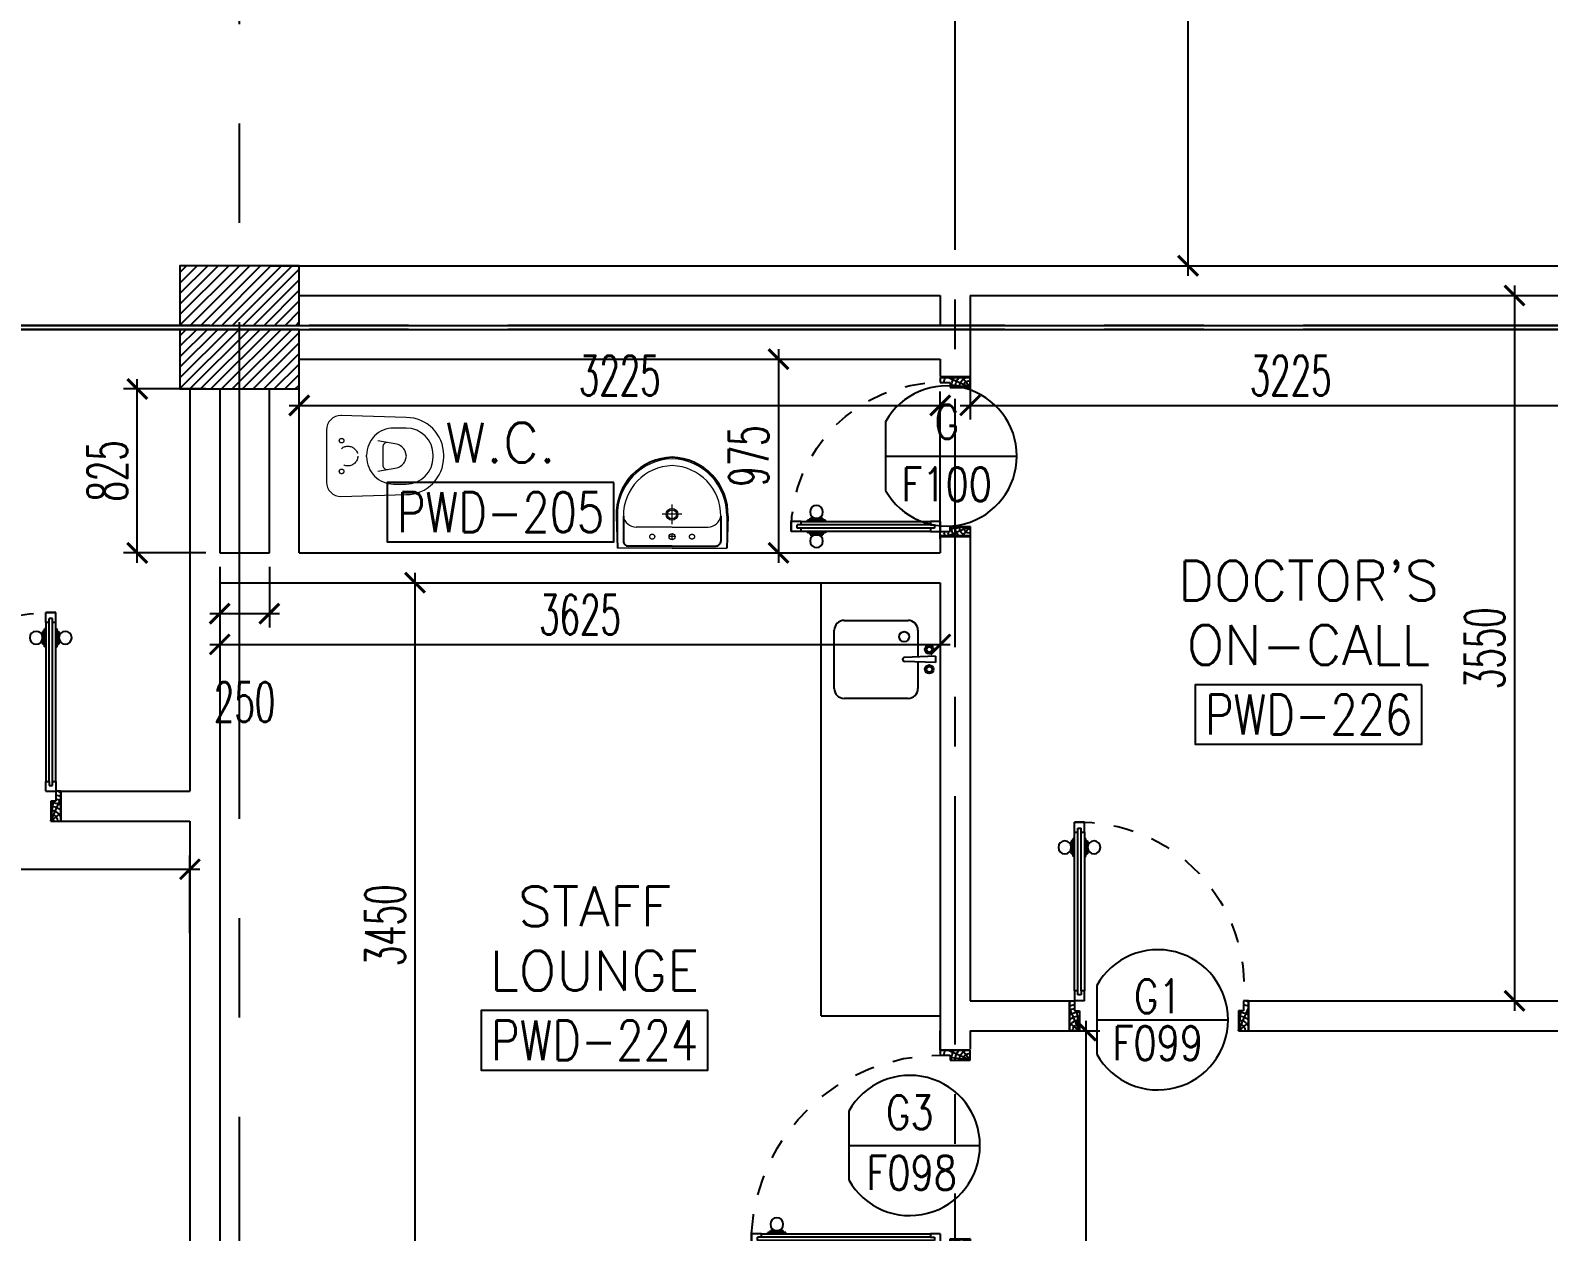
# Model space of a CAD drawing. Extents: x 88852.7 to 88945.7, y 39921.6 to 40001.1.
# Drawn here: x 88919.76 to 88927.4, y 39951.54 to 39957.58 of the extents above; entities that cross this region are included whole.
import ezdxf
from ezdxf.enums import TextEntityAlignment as Align

# ---------------------------------------------------------------- set-up
doc = ezdxf.new("R2010")
doc.units = 0
doc.header["$MEASUREMENT"] = 0
doc.header["$PDMODE"] = 34
for name, pattern in [('CENTER', [2, 1.25, -0.25, 0.25, -0.25]), ('CENTERX2', [4, 2.5, -0.5, 0.5, -0.5]), ('DASHED', [0.75, 0.5, -0.25]), ('HIDDEN', [0.375, 0.25, -0.125]), ('HIDDEN2', [0.1875, 0.125, -0.0625])]:
    doc.linetypes.add(name, pattern=pattern)
doc.layers.get('0').update_dxf_attribs({"linetype": 'CONTINUOUS'})
doc.layers.get('DEFPOINTS').update_dxf_attribs({"linetype": 'CONTINUOUS'})
for name, color, linetype in [('AXES', 11, 'CENTERX2'), ('AXES1', 11, 'CENTER'), ('COL', 2, 'CONTINUOUS'), ('DIM', 4, 'CONTINUOUS'), ('DOOR', 7, 'CONTINUOUS'), ('DOOR-CR', 4, 'CONTINUOUS'), ('DOOR-NO', 3, 'CONTINUOUS'), ('EJ', 9, 'CONTINUOUS'), ('FIX', 3, 'CONTINUOUS'), ('HAT', 8, 'CONTINUOUS'), ('NON-MEDICAL', 7, 'CONTINUOUS'), ('RM-BOX', 4, 'CONTINUOUS'), ('RM-NAME', 2, 'CONTINUOUS'), ('RM-NO', 2, 'CONTINUOUS'), ('ROOF', 7, 'CONTINUOUS'), ('WALL', 2, 'CONTINUOUS')]:
    doc.layers.add(name, color=color, linetype=linetype)
doc.styles.add('ROMANS', font='ROMANS.shx', dxfattribs={"width": 0.6})
doc.dimstyles.new('STANDARD in', dxfattribs={"dimtxt": 0.2, "dimasz": 0.1, "dimexe": 0.07, "dimexo": 0.07, "dimgap": 0.05, "dimtad": 1, "dimdec": 0, "dimlfac": 1000, "dimzin": 0, "dimdsep": 46, "dimtxsty": 'ROMANS', "dimblk": 'ARCHTICK', "dimcen": 0.05, "dimdle": 0.05, "dimclrd": 4, "dimclre": 4, "dimclrt": 2, "dimadec": 0, "dimazin": 0, "dimtfac": 1, "dimtdec": 0, "dimtmove": 2, "dimatfit": 3, "dimfxl": 0, "dimtolj": 1, "dimtzin": 0, "dimarcsym": 0})

# ---------------------------------------------------------------- blocks, each defined once
blk = doc.blocks.new('_ARCHTICK')
at = {"color": 0, "linetype": 'ByBlock', "const_width": 0.15}
blk.add_lwpolyline([(-0.5, -0.5), (0.5, 0.5)], dxfattribs=at)
blk = doc.blocks.new('*D318')
at = {"layer": 'DEFPOINTS', "color": 0, "linetype": 'Continuous'}
for p in [(88920.5603, 39953.362), (88917.4603, 39952.9706), (88920.5603, 39952.9706)]:
    blk.add_point(p, dxfattribs=at)
at = {"layer": 'DIM', "color": 4, "linetype": 'Continuous', "lineweight": -2}
for p, q in [((88917.4603, 39953.0406), (88917.4603, 39953.432)), ((88920.5603, 39953.0406), (88920.5603, 39953.432)), ((88917.4103, 39953.362), (88920.6103, 39953.362))]:
    blk.add_line(p, q, dxfattribs=at)
at = {"layer": 'DIM', "color": 4, "linetype": 'Continuous', "lineweight": -2, "xscale": 0.1, "yscale": 0.1, "zscale": 0.1, "rotation": 180}
blk.add_blockref('_ARCHTICK', (88917.4603, 39953.362), dxfattribs=at)
at = {"layer": 'DIM', "color": 4, "linetype": 'Continuous', "lineweight": -2, "xscale": 0.1, "yscale": 0.1, "zscale": 0.1}
blk.add_blockref('_ARCHTICK', (88920.5603, 39953.362), dxfattribs=at)
at = {"layer": 'DIM', "color": 2, "linetype": 'Continuous', "insert": (88919.0103, 39953.512), "char_height": 0.2, "attachment_point": 5, "style": 'ROMANS'}
blk.add_mtext('\\A1;3100', dxfattribs=at)
blk = doc.blocks.new('*D216')
at = {"layer": 'DEFPOINTS', "color": 0, "linetype": 'ByBlock'}
for p in [(88920.2955, 39955.7796), (88920.7102, 39955.7796), (88920.7103, 39954.9546)]:
    blk.add_point(p, dxfattribs=at)
at = {"layer": 'DIM', "color": 4, "linetype": 'ByBlock', "lineweight": -2}
for p, q in [((88920.2955, 39954.9046), (88920.2955, 39955.8296)), ((88920.6402, 39955.7796), (88920.2255, 39955.7796)), ((88920.6403, 39954.9546), (88920.2255, 39954.9546))]:
    blk.add_line(p, q, dxfattribs=at)
at = {"layer": 'DIM', "color": 4, "linetype": 'ByBlock', "lineweight": -2, "xscale": 0.1, "yscale": 0.1, "zscale": 0.1}
for p, rotation in [((88920.2955, 39955.7796), 90), ((88920.2955, 39954.9546), 270)]:
    blk.add_blockref('_ARCHTICK', p, dxfattribs=dict(at, rotation=rotation))
at = {"layer": 'DIM', "color": 2, "linetype": 'ByBlock', "insert": (88920.1455, 39955.3671), "char_height": 0.2, "attachment_point": 5, "rotation": 90, "style": 'ROMANS'}
blk.add_mtext('\\A1;825', dxfattribs=at)
blk = doc.blocks.new('*D219')
at = {"layer": 'DEFPOINTS', "color": 0, "linetype": 'ByBlock'}
for p in [(88924.4853, 39956.2496), (88927.7103, 39956.2496), (88927.7103, 39955.6968)]:
    blk.add_point(p, dxfattribs=at)
at = {"layer": 'DIM', "color": 4, "linetype": 'ByBlock', "lineweight": -2}
for p, q in [((88924.4853, 39956.1796), (88924.4853, 39955.6268)), ((88927.7103, 39956.1796), (88927.7103, 39955.6268)), ((88924.4353, 39955.6968), (88927.7603, 39955.6968))]:
    blk.add_line(p, q, dxfattribs=at)
at = {"layer": 'DIM', "color": 4, "linetype": 'ByBlock', "lineweight": -2, "xscale": 0.1, "yscale": 0.1, "zscale": 0.1, "rotation": 180}
blk.add_blockref('_ARCHTICK', (88924.4853, 39955.6968), dxfattribs=at)
at = {"layer": 'DIM', "color": 4, "linetype": 'ByBlock', "lineweight": -2, "xscale": 0.1, "yscale": 0.1, "zscale": 0.1}
blk.add_blockref('_ARCHTICK', (88927.7103, 39955.6968), dxfattribs=at)
at = {"layer": 'DIM', "color": 2, "linetype": 'ByBlock', "insert": (88926.0978, 39955.8468), "char_height": 0.2, "attachment_point": 5, "style": 'ROMANS'}
blk.add_mtext('\\A1;3225', dxfattribs=at)
blk = doc.blocks.new('*D220')
at = {"layer": 'DEFPOINTS', "color": 0, "linetype": 'ByBlock'}
for p in [(88927.1301, 39956.2496), (88927.1301, 39952.6996), (88927.224, 39952.6996)]:
    blk.add_point(p, dxfattribs=at)
at = {"layer": 'DIM', "color": 4, "linetype": 'ByBlock', "lineweight": -2}
for p, q in [((88927.224, 39956.2996), (88927.224, 39952.6496)), ((88927.2001, 39956.2496), (88927.294, 39956.2496)), ((88927.2001, 39952.6996), (88927.294, 39952.6996))]:
    blk.add_line(p, q, dxfattribs=at)
at = {"layer": 'DIM', "color": 4, "linetype": 'ByBlock', "lineweight": -2, "xscale": 0.1, "yscale": 0.1, "zscale": 0.1}
for p, rotation in [((88927.224, 39956.2496), 90), ((88927.224, 39952.6996), 270)]:
    blk.add_blockref('_ARCHTICK', p, dxfattribs=dict(at, rotation=rotation))
at = {"layer": 'DIM', "color": 2, "linetype": 'ByBlock', "insert": (88927.074, 39954.4746), "char_height": 0.2, "attachment_point": 5, "rotation": 90, "style": 'ROMANS'}
blk.add_mtext('\\A1;3550', dxfattribs=at)
blk = doc.blocks.new('*D217')
at = {"layer": 'DEFPOINTS', "color": 0, "linetype": 'ByBlock'}
for p in [(88920.7103, 39954.9546), (88920.9603, 39954.9546), (88920.9603, 39954.6487)]:
    blk.add_point(p, dxfattribs=at)
at = {"layer": 'DIM', "color": 4, "linetype": 'ByBlock', "lineweight": -2}
for p, q in [((88920.7103, 39954.8846), (88920.7103, 39954.5787)), ((88920.9603, 39954.8846), (88920.9603, 39954.5787)), ((88920.6603, 39954.6487), (88921.0103, 39954.6487))]:
    blk.add_line(p, q, dxfattribs=at)
at = {"layer": 'DIM', "color": 4, "linetype": 'ByBlock', "lineweight": -2, "xscale": 0.1, "yscale": 0.1, "zscale": 0.1, "rotation": 180}
blk.add_blockref('_ARCHTICK', (88920.7103, 39954.6487), dxfattribs=at)
at = {"layer": 'DIM', "color": 4, "linetype": 'ByBlock', "lineweight": -2, "xscale": 0.1, "yscale": 0.1, "zscale": 0.1}
blk.add_blockref('_ARCHTICK', (88920.9603, 39954.6487), dxfattribs=at)
at = {"layer": 'DIM', "color": 2, "linetype": 'ByBlock', "insert": (88920.8353, 39954.2037), "char_height": 0.2, "attachment_point": 5, "style": 'ROMANS'}
blk.add_mtext('\\A1;250', dxfattribs=at)
blk = doc.blocks.new('*D661')
at = {"layer": 'DEFPOINTS', "color": 0, "linetype": 'ByBlock'}
for p in [(88923.5217, 39955.9296), (88923.5217, 39954.9546), (88923.5217, 39954.9546)]:
    blk.add_point(p, dxfattribs=at)
at = {"layer": 'DIM', "color": 4, "linetype": 'ByBlock', "lineweight": -2}
blk.add_line((88923.5217, 39955.9796), (88923.5217, 39954.9046), dxfattribs=at)
at = {"layer": 'DIM', "color": 4, "linetype": 'ByBlock', "lineweight": -2, "xscale": 0.1, "yscale": 0.1, "zscale": 0.1}
for p, rotation in [((88923.5217, 39955.9296), 90), ((88923.5217, 39954.9546), 270)]:
    blk.add_blockref('_ARCHTICK', p, dxfattribs=dict(at, rotation=rotation))
at = {"layer": 'DIM', "color": 2, "linetype": 'ByBlock', "insert": (88923.3717, 39955.4421), "char_height": 0.2, "attachment_point": 5, "rotation": 90, "style": 'ROMANS'}
blk.add_mtext('\\A1;975', dxfattribs=at)
blk = doc.blocks.new('*D215')
at = {"layer": 'DEFPOINTS', "color": 0, "linetype": 'ByBlock'}
for p in [(88920.7103, 39954.8046), (88924.3353, 39954.8046), (88924.3353, 39954.4935)]:
    blk.add_point(p, dxfattribs=at)
at = {"layer": 'DIM', "color": 4, "linetype": 'ByBlock', "lineweight": -2}
for p, q in [((88920.7103, 39954.7346), (88920.7103, 39954.4235)), ((88924.3353, 39954.7346), (88924.3353, 39954.4235)), ((88920.6603, 39954.4935), (88924.3853, 39954.4935))]:
    blk.add_line(p, q, dxfattribs=at)
at = {"layer": 'DIM', "color": 4, "linetype": 'ByBlock', "lineweight": -2, "xscale": 0.1, "yscale": 0.1, "zscale": 0.1, "rotation": 180}
blk.add_blockref('_ARCHTICK', (88920.7103, 39954.4935), dxfattribs=at)
at = {"layer": 'DIM', "color": 4, "linetype": 'ByBlock', "lineweight": -2, "xscale": 0.1, "yscale": 0.1, "zscale": 0.1}
blk.add_blockref('_ARCHTICK', (88924.3353, 39954.4935), dxfattribs=at)
at = {"layer": 'DIM', "color": 2, "linetype": 'ByBlock', "insert": (88922.5228, 39954.6435), "char_height": 0.2, "attachment_point": 5, "style": 'ROMANS'}
blk.add_mtext('\\A1;3625', dxfattribs=at)
blk = doc.blocks.new('*D218')
at = {"layer": 'DEFPOINTS', "color": 0, "linetype": 'ByBlock'}
for p in [(88924.3353, 39955.6968), (88921.1103, 39954.9546), (88924.3353, 39954.9546)]:
    blk.add_point(p, dxfattribs=at)
at = {"layer": 'DIM', "color": 4, "linetype": 'ByBlock', "lineweight": -2}
for p, q in [((88921.1103, 39955.0246), (88921.1103, 39955.7668)), ((88924.3353, 39955.0246), (88924.3353, 39955.7668)), ((88921.0603, 39955.6968), (88924.3853, 39955.6968))]:
    blk.add_line(p, q, dxfattribs=at)
at = {"layer": 'DIM', "color": 4, "linetype": 'ByBlock', "lineweight": -2, "xscale": 0.1, "yscale": 0.1, "zscale": 0.1, "rotation": 180}
blk.add_blockref('_ARCHTICK', (88921.1103, 39955.6968), dxfattribs=at)
at = {"layer": 'DIM', "color": 4, "linetype": 'ByBlock', "lineweight": -2, "xscale": 0.1, "yscale": 0.1, "zscale": 0.1}
blk.add_blockref('_ARCHTICK', (88924.3353, 39955.6968), dxfattribs=at)
at = {"layer": 'DIM', "color": 2, "linetype": 'ByBlock', "insert": (88922.7228, 39955.8468), "char_height": 0.2, "attachment_point": 5, "style": 'ROMANS'}
blk.add_mtext('\\A1;3225', dxfattribs=at)
blk = doc.blocks.new('*D300')
at = {"layer": 'DEFPOINTS', "color": 0, "linetype": 'ByBlock'}
for p in [(88921.2678, 39954.8046), (88921.1226, 39951.3546), (88921.6926, 39951.3546)]:
    blk.add_point(p, dxfattribs=at)
at = {"layer": 'DIM', "color": 4, "linetype": 'ByBlock', "lineweight": -2}
for p, q in [((88921.6926, 39954.8546), (88921.6926, 39951.3046)), ((88921.3378, 39954.8046), (88921.7626, 39954.8046)), ((88921.1926, 39951.3546), (88921.7626, 39951.3546))]:
    blk.add_line(p, q, dxfattribs=at)
at = {"layer": 'DIM', "color": 4, "linetype": 'ByBlock', "lineweight": -2, "xscale": 0.1, "yscale": 0.1, "zscale": 0.1}
for p, rotation in [((88921.6926, 39954.8046), 90), ((88921.6926, 39951.3546), 270)]:
    blk.add_blockref('_ARCHTICK', p, dxfattribs=dict(at, rotation=rotation))
at = {"layer": 'DIM', "color": 2, "linetype": 'ByBlock', "insert": (88921.5426, 39953.0796), "char_height": 0.2, "attachment_point": 5, "rotation": 90, "style": 'ROMANS'}
blk.add_mtext('\\A1;3450', dxfattribs=at)
blk = doc.blocks.new('WC1')
at = {"layer": 'FIX', "lineweight": 20}
for p, q in [((-210, 203.8), (-538, 193.8)), ((-475, 140.8), (-538, 140.8)), ((-137, 0), (-137, 130.8)), ((-727, 4.8), (-727, -4.8)), ((-674, 4.8), (-674, -4.8)), ((-533.7, 24.2), (-539.5, 0)), ((-539.5, 0), (-533.7, -24.2)), ((-394.8, 75.7), (-490.4, 60.1)), ((-339, 4.8), (-339, -4.8)), ((-137, -130.8), (-137, 0)), ((-490.4, -60.1), (-394.8, -75.7)), ((-538, -140.8), (-475, -140.8)), ((-538, -193.8), (-210, -203.8)), ((-213.2, -203.8), (-210, -203.8))]:
    blk.add_line(p, q, dxfattribs=at)
at = {"layer": 'FIX', "linetype": 'Continuous', "lineweight": 20}
blk.add_line((-420.1, -47.3), (-420.4, 44.6), dxfattribs=at)
at = {"layer": 'FIX', "linetype": 'HIDDEN', "lineweight": 20, "ltscale": 0.05}
for centre in [(-213.2, 77.5), (-213.2, -77.5)]:
    blk.add_circle(centre, 11.6, dxfattribs=at)
at = {"layer": 'FIX', "linetype": 'HIDDEN2', "lineweight": 20, "ltscale": 0.3}
blk.add_circle((-245, 0), 49.8, dxfattribs=at)
at = {"layer": 'FIX', "lineweight": 20}
for centre, radius, start, end in [((-538, 4.8), 189, 90, 180), ((-210, 130.8), 73, 360, 90), ((-538, 4.8), 136, 90, 180), ((-475, 4.8), 136, 360, 90), ((-473, -6.9), 68.2, 128.92417, 152.84682), ((-464.4, -17.6), 82, 108.49595, 128.92417), ((-538, -4.8), 189, 180, 270), ((-538, -4.8), 136, 180, 270), ((-473, 6.9), 68.2, 207.15318, 231.07583), ((-464.4, 17.6), 82, 231.07583, 251.50405), ((-475, -4.8), 136, 270, 0), ((-210, -130.8), 73, 270, 0)]:
    blk.add_arc(centre, radius, start, end, dxfattribs=at)
at = {"layer": 'FIX', "linetype": 'Continuous', "lineweight": 20}
for centre, start, end in [((-442.7, 45.5), 357.66621, 91.61215), ((-442.4, -45.6), 268.38785, 2.33379)]:
    blk.add_arc(centre, 22.3, start, end, dxfattribs=at)
blk = doc.blocks.new('LAV1')
at = {"layer": 'FIX', "linetype": 'DASHED', "lineweight": 20, "ltscale": 0.05}
for p, q in [((-0.5, 170), (-0.5, 270)), ((-0.5, 170), (-0.5, 270)), ((49.5, 220), (-50.5, 220))]:
    blk.add_line(p, q, dxfattribs=at)
at = {"layer": 'FIX', "linetype": 'ByBlock', "ltscale": 0.3}
for p, q in [((-280, 210), (-275, 50)), ((-245, 210), (-245, 85)), ((245, 210), (245, 85)), ((280, 210), (275, 50)), ((0, 60), (-220.2, 60)), ((0, 60), (220.2, 60))]:
    blk.add_line(p, q, dxfattribs=at)
at = {"layer": 'FIX', "linetype": 'Continuous', "lineweight": 20}
for p, q in [((-275, 210), (-275, 50)), ((0, 155), (-181.4, 155)), ((0, 155), (181.4, 155)), ((275, 210), (275, 50)), ((0, 50), (-275, 50)), ((0, 50), (-252.5, 50)), ((0, 50), (275, 50)), ((0, 50), (252.5, 50))]:
    blk.add_line(p, q, dxfattribs=at)
at = {"layer": 'FIX', "lineweight": 20}
for p, q in [((15.6, 107.5), (-15.5, 107.5)), ((0, 92), (0, 123))]:
    blk.add_line(p, q, dxfattribs=at)
for centre, radius in [((-0.5, 220), 29.5), ((-0.5, 220), 22.5), ((0, 107.5), 15.5)]:
    blk.add_circle(centre, radius, dxfattribs=at)
at = {"layer": 'FIX', "linetype": 'HIDDEN', "lineweight": 20, "ltscale": 0.05}
for centre in [(-100, 107.5), (100, 107.5)]:
    blk.add_circle(centre, 12.4, dxfattribs=at)
at = {"layer": 'FIX', "linetype": 'ByBlock', "ltscale": 0.3}
for centre, radius, start, end in [((6.9, 220), 287, 91.37765, 182.00641), ((-6.9, 220), 287, 357.99359, 88.62235), ((-220.1, 84.9), 24.9, 179.70214, 269.94861), ((220.1, 84.9), 24.9, 270.05139, 0.29786)]:
    blk.add_arc(centre, radius, start, end, dxfattribs=at)
at = {"layer": 'FIX', "linetype": 'Continuous', "lineweight": 20}
for centre, radius, start, end in [((8.4, 216.7), 283.4, 91.6988, 181.35097), ((7.6, 212.5), 252.7, 91.73281, 180.48842), ((-8.4, 216.7), 283.4, 358.64903, 88.3012), ((-7.6, 212.5), 252.7, 359.51158, 88.26719), ((-179.2, 221.8), 66.9, 190.20056, 268.07863), ((179.2, 221.8), 66.9, 271.92137, 349.79944)]:
    blk.add_arc(centre, radius, start, end, dxfattribs=at)
blk = doc.blocks.new('DD1')
at = {"layer": 'DOOR-CR'}
blk.add_line((-307.6, 0), (352.8, 0), dxfattribs=at)
blk.add_lwpolyline([(-307.6, -172.9, 3.820224), (-307.6, 172.9)], format="xyb", close=True, dxfattribs=at)
at = {"layer": 'DOOR-NO', "style": 'ROMANS', "width": 0.8}
for tag, p in [('G', (0, 141.5)), ('000', (0, -141.4))]:
    blk.add_attdef(tag, text='', height=204, dxfattribs=at).set_placement(p, align=Align.MIDDLE)
blk = doc.blocks.new('DOOR90')
at = {"layer": 'DOOR', "linetype": 'ByBlock'}
for p, q in [((0, 0), (-150, 0)), ((-200, -25), (-1000, -25)), ((-200, -42), (-1000, -42)), ((-200, -58), (-1000, -58)), ((-1000, -75), (-200, -75))]:
    blk.add_line(p, q, dxfattribs=at)
at = {"layer": 'DOOR', "color": 0, "linetype": 'ByBlock'}
for p, q in [((-150, 0), (-150, -25)), ((-150, 0), (0, 0)), ((0, -50), (0, 0)), ((-1050, -25), (-1050, -75)), ((-1050, -75), (-1050, -25)), ((-1000, -25), (-1050, -25)), ((-1000, -75), (-1050, -75)), ((-1020, -42), (-1020, -58)), ((-1000, -42), (-1020, -42)), ((-1000, -58), (-1020, -58)), ((-1000, -25), (-1000, -42)), ((-1000, -58), (-1000, -75)), ((-967.6, -25), (-967.6, -17.8)), ((-877.6, -17.8), (-967.6, -17.8)), ((-967.6, -75), (-967.6, -82.2)), ((-955, -17.8), (-955, -8.8)), ((-955, -8.8), (-890.2, -8.8)), ((-955, -17.8), (-890.2, -17.8)), ((-890.2, -17.8), (-890.2, -8.8)), ((-877.6, -25), (-877.6, -17.8)), ((-877.6, -75), (-877.6, -82.2)), ((-200, -42), (-200, -25)), ((-200, -25), (-150, -25)), ((-180, -42), (-200, -42)), ((-200, -75), (-200, -58)), ((-200, -58), (-180, -58)), ((-150, -75), (-200, -75)), ((-180, -58), (-180, -42)), ((-150, -75), (-150, -25)), ((-150, -25), (-100, -25)), ((-100, -25), (-100, -50)), ((-100, -50), (0, -50)), ((-877.6, -82.2), (-967.6, -82.2)), ((-955, -82.2), (-955, -91.2)), ((-955, -82.2), (-890.2, -82.2)), ((-955, -91.2), (-890.2, -91.2)), ((-890.2, -82.2), (-890.2, -91.2)), ((-150, -900), (-150, -875)), ((-150, -875), (-100, -875)), ((0, -900), (-150, -900)), ((-150, -900), (0, -900)), ((-100, -850), (0, -850)), ((-100, -875), (-100, -850)), ((0, -850), (0, -900))]:
    blk.add_line(p, q, dxfattribs=at)
at = {"layer": 'DOOR', "color": 9, "linetype": 'ByBlock'}
for p, q in [((0, -50), (-113.7, 0)), ((0, -50), (-40.1, 0)), ((0, -50), (-100, -36.6)), ((0, -850), (-113.7, -900)), ((0, -850), (-100, -863.4)), ((0, -850), (-40.1, -900))]:
    blk.add_line(p, q, dxfattribs=at)
at = {"layer": 'DOOR', "color": 0, "linetype": 'ByBlock'}
for centre in [(-922.6, 23.5), (-922.6, -123.5)]:
    blk.add_circle(centre, 32.4, dxfattribs=at)
at = {"layer": 'DOOR', "color": 9, "linetype": 'ByBlock'}
for centre, radius, start, end in [((0, -50), 74.4, 137.77643, 180), ((0, -50), 54.4, 113.20738, 180), ((0, -50), 154.4, 161.10529, 166.28577), ((0, -50), 134.4, 158.15985, 169.28002), ((0, -50), 114.4, 154.08384, 167.37743), ((0, -50), 94.4, 148.01819, 180), ((0, -50), 34.4, 90, 180), ((0, -50), 14.4, 90, 180), ((0, -850), 154.4, 193.71423, 198.89471), ((0, -850), 134.4, 190.71998, 201.84015), ((0, -850), 94.4, 180, 211.98181), ((0, -850), 74.4, 180, 222.22357), ((0, -850), 54.4, 180, 246.79262), ((0, -850), 34.4, 180, 270), ((0, -850), 14.4, 180, 270)]:
    blk.add_arc(centre, radius, start, end, dxfattribs=at)
at = {"layer": 'DOOR', "linetype": 'HIDDEN', "ltscale": 0.5}
blk.add_arc((-222.2, -50), 828.2, 178.27012, 275.00304, dxfattribs=at)
blk = doc.blocks.new('RM1')
at = {"layer": 'RM-BOX'}
blk.add_lwpolyline([(569.9, -200), (-569.9, -200), (-569.9, -500), (569.9, -500)], close=True, dxfattribs=at)
at = {"layer": 'RM-NAME', "style": 'ROMANS'}
for tag, p in [('ROOMNAME1', (0, 323.8)), ('ROOMNAME2', (0, 0))]:
    blk.add_attdef(tag, text='', height=200, dxfattribs=at).set_placement(p, align=Align.MIDDLE)
at = {"layer": 'RM-NO', "style": 'ROMANS', "width": 0.8}
blk.add_attdef('ROOMNO', text='', height=200, dxfattribs=at).set_placement((0, -350), align=Align.MIDDLE)
blk = doc.blocks.new('DOOR80')
at = {"layer": 'DOOR', "color": 0, "linetype": 'ByBlock'}
for p, q in [((-75, 850), (-75, 900)), ((-75, 900), (-25, 900)), ((-25, 900), (-75, 900)), ((-58, 850), (-75, 850)), ((-58, 850), (-58, 870)), ((-42, 870), (-58, 870)), ((-42, 850), (-42, 870)), ((-25, 850), (-42, 850)), ((-25, 850), (-25, 900)), ((-91.2, 805), (-91.2, 740.2)), ((-82.2, 805), (-91.2, 805)), ((-82.2, 727.6), (-82.2, 817.6)), ((-75, 817.6), (-82.2, 817.6)), ((-82.2, 805), (-82.2, 740.2)), ((-25, 817.6), (-17.8, 817.6)), ((-17.8, 727.6), (-17.8, 817.6)), ((-17.8, 805), (-17.8, 740.2)), ((-17.8, 805), (-8.8, 805)), ((-8.8, 805), (-8.8, 740.2)), ((-82.2, 740.2), (-91.2, 740.2)), ((-75, 727.6), (-82.2, 727.6)), ((-25, 727.6), (-17.8, 727.6)), ((-17.8, 740.2), (-8.8, 740.2)), ((-75, 200), (-58, 200)), ((-75, 150), (-75, 200)), ((-58, 200), (-58, 180)), ((-58, 180), (-42, 180)), ((-42, 200), (-25, 200)), ((-42, 180), (-42, 200)), ((-25, 200), (-25, 150)), ((-800, 150), (-800, 0)), ((-800, 150), (-775, 150)), ((-800, 0), (-800, 150)), ((-775, 150), (-775, 100)), ((-775, 100), (-750, 100)), ((-750, 100), (-750, 0)), ((-75, 150), (-25, 150)), ((-50, 100), (-50, 0)), ((-25, 100), (-50, 100)), ((0, 150), (-25, 150)), ((-25, 150), (-25, 100)), ((0, 0), (0, 150)), ((0, 150), (0, 0)), ((-750, 0), (-800, 0)), ((-50, 0), (0, 0))]:
    blk.add_line(p, q, dxfattribs=at)
at = {"layer": 'DOOR', "linetype": 'ByBlock'}
for p, q in [((-75, 850), (-75, 200)), ((-58, 200), (-58, 850)), ((-42, 200), (-42, 850)), ((-25, 200), (-25, 850))]:
    blk.add_line(p, q, dxfattribs=at)
at = {"layer": 'DOOR', "color": 9, "linetype": 'ByBlock'}
for p, q in [((-750, 0), (-800, 113.7)), ((-750, 0), (-763.4, 100)), ((-50, 0), (0, 113.7)), ((-50, 0), (-36.6, 100)), ((-750, 0), (-800, 40.1)), ((-50, 0), (0, 40.1))]:
    blk.add_line(p, q, dxfattribs=at)
at = {"layer": 'DOOR', "color": 0, "linetype": 'ByBlock'}
for centre in [(-123.5, 772.6), (23.5, 772.6)]:
    blk.add_circle(centre, 32.4, dxfattribs=at)
at = {"layer": 'DOOR', "linetype": 'HIDDEN', "ltscale": 0.5}
blk.add_arc((-25, 150), 750, 90, 180, dxfattribs=at)
at = {"layer": 'DOOR', "color": 9, "linetype": 'ByBlock'}
for centre, radius, start, end in [((-750, 0), 154.4, 103.71423, 108.89471), ((-750, 0), 134.4, 100.71998, 111.84015), ((-750, 0), 94.4, 90, 121.98181), ((-50, 0), 94.4, 58.01819, 90), ((-50, 0), 134.4, 68.15985, 79.28002), ((-50, 0), 114.4, 64.08384, 77.37743), ((-50, 0), 154.4, 71.10529, 76.28577), ((-750, 0), 74.4, 90, 132.22357), ((-750, 0), 54.4, 90, 156.79262), ((-750, 0), 34.4, 90, 180), ((-750, 0), 14.4, 90, 180), ((-50, 0), 74.4, 47.77643, 90), ((-50, 0), 54.4, 23.20738, 90), ((-50, 0), 34.4, 0, 90), ((-50, 0), 14.4, 0, 90)]:
    blk.add_arc(centre, radius, start, end, dxfattribs=at)
blk = doc.blocks.new('C5')
at = {"layer": 'HAT', "linetype": 'ByBlock'}
h = blk.add_hatch(dxfattribs=at)
h.set_pattern_fill('ANSI31', color=256, scale=300, style=0)
h.set_pattern_definition([(45, (-223356.182, -51411.005), (-26.516504, 26.516504), [])])
h.paths.add_polyline_path([(300, 300), (0, 300), (0, 0), (300, 0)])
h.paths.add_polyline_path([(600, 300), (300, 300), (300, 0), (600, 0)])
at = {"layer": 'COL'}
blk.add_lwpolyline([(600, 300), (0, 300), (0, 0), (600, 0)], close=True, dxfattribs=at)
blk = doc.blocks.new('DOOR-10')
at = {"layer": 'DOOR', "color": 0, "linetype": 'ByBlock'}
for p, q in [((-25.7, 1100), (-75.7, 1100)), ((-75.7, 1100), (-25.7, 1100)), ((-75.7, 1050), (-75.7, 1100)), ((-42.7, 1070), (-58.7, 1070)), ((-58.7, 1050), (-58.7, 1070)), ((-42.7, 1050), (-42.7, 1070)), ((-25.7, 1050), (-25.7, 1100)), ((-82.9, 1005), (-91.9, 1005)), ((-91.9, 1005), (-91.9, 940.2)), ((-75.7, 1017.6), (-82.9, 1017.6)), ((-82.9, 927.6), (-82.9, 1017.6)), ((-82.9, 1005), (-82.9, 940.2)), ((-58.7, 1050), (-75.7, 1050)), ((-25.7, 1050), (-42.7, 1050)), ((-25.7, 1017.6), (-18.5, 1017.6)), ((-18.5, 927.6), (-18.5, 1017.6)), ((-18.5, 1005), (-9.5, 1005)), ((-18.5, 1005), (-18.5, 940.2)), ((-9.5, 1005), (-9.5, 940.2)), ((-82.9, 940.2), (-91.9, 940.2)), ((-75.7, 927.6), (-82.9, 927.6)), ((-25.7, 927.6), (-18.5, 927.6)), ((-18.5, 940.2), (-9.5, 940.2)), ((-75.7, 200), (-58.7, 200)), ((-75.7, 150), (-75.7, 200)), ((-58.7, 200), (-58.7, 180)), ((-58.7, 180), (-42.7, 180)), ((-42.7, 200), (-25.7, 200)), ((-42.7, 180), (-42.7, 200)), ((-25.7, 200), (-25.7, 150)), ((-1000.7, 0), (-1000.7, 150)), ((-1000.7, 150), (-975.7, 150)), ((-1000.7, 150), (-1000.7, 0)), ((-975.7, 150), (-975.7, 100)), ((-975.7, 100), (-950.7, 100)), ((-950.7, 100), (-950.7, 0)), ((-75.7, 150), (-25.7, 150)), ((-50.7, 100), (-50.7, 0)), ((-25.7, 100), (-50.7, 100)), ((-0.7, 150), (-25.7, 150)), ((-25.7, 150), (-25.7, 100)), ((-950.7, 0), (-1000.7, 0)), ((-50.7, 0), (-0.7, 0))]:
    blk.add_line(p, q, dxfattribs=at)
at = {"layer": 'DOOR', "linetype": 'ByBlock'}
for p, q in [((-75.7, 1050), (-75.7, 200)), ((-58.7, 200), (-58.7, 1050)), ((-42.7, 200), (-42.7, 1050)), ((-25.7, 200), (-25.7, 1050))]:
    blk.add_line(p, q, dxfattribs=at)
at = {"layer": 'DOOR', "color": 9, "linetype": 'ByBlock'}
for p, q in [((-950.7, 0), (-1000.7, 113.7)), ((-950.7, 0), (-964.1, 100)), ((-50.7, 0), (-0.7, 113.7)), ((-50.7, 0), (-37.3, 100)), ((-0.7, 0), (-0.7, 150)), ((-950.7, 0), (-1000.7, 40.1)), ((-50.7, 0), (-0.7, 40.1))]:
    blk.add_line(p, q, dxfattribs=at)
at = {"layer": 'DOOR', "color": 0, "linetype": 'ByBlock'}
for centre in [(-124.2, 972.6), (22.8, 972.6)]:
    blk.add_circle(centre, 32.4, dxfattribs=at)
at = {"layer": 'DOOR', "linetype": 'HIDDEN', "ltscale": 0.5}
blk.add_arc((-23.4, 149.1), 952.3, 93.14816, 179.94816, dxfattribs=at)
at = {"layer": 'DOOR', "color": 9, "linetype": 'ByBlock'}
for centre, radius, start, end in [((-950.7, 0), 154.4, 103.71423, 108.89471), ((-950.7, 0), 134.4, 100.71998, 111.84015), ((-950.7, 0), 94.4, 90, 121.98181), ((-50.7, 0), 94.4, 58.01819, 90), ((-50.7, 0), 134.4, 68.15985, 79.28002), ((-50.7, 0), 114.4, 64.08384, 77.37743), ((-50.7, 0), 154.4, 71.10529, 76.28577), ((-950.7, 0), 74.4, 90, 132.22357), ((-950.7, 0), 54.4, 90, 156.79262), ((-950.7, 0), 34.4, 90, 180), ((-950.7, 0), 14.4, 90, 180), ((-50.7, 0), 74.4, 47.77643, 90), ((-50.7, 0), 54.4, 23.20738, 90), ((-50.7, 0), 34.4, 0, 90), ((-50.7, 0), 14.4, 0, 90)]:
    blk.add_arc(centre, radius, start, end, dxfattribs=at)
blk = doc.blocks.new('A$C272A55A0')
at = {"layer": 'DOOR', "color": 0, "linetype": 'ByBlock'}
for p, q in [((0, 900.4), (0, 1050.4)), ((50, 1050.4), (0, 1050.4)), ((50, 950.4), (50, 1050.4)), ((1750, 950.4), (1750, 1050.4)), ((1750, 1050.4), (1800, 1050.4)), ((1800, 1050.4), (1800, 900.4)), ((25, 950.4), (50, 950.4)), ((25, 900.4), (25, 950.4)), ((1775, 950.4), (1750, 950.4)), ((1775, 900.4), (1775, 950.4)), ((0, 900.4), (25, 900.4)), ((75, 900.4), (25, 900.4)), ((25, 850.4), (25, 900.4)), ((42, 850.4), (25, 850.4)), ((58, 870.4), (42, 870.4)), ((42, 870.4), (42, 850.4)), ((58, 850.4), (58, 870.4)), ((75, 850.4), (58, 850.4)), ((75, 900.4), (75, 850.4)), ((1725, 900.4), (1775, 900.4)), ((1725, 900.4), (1725, 850.4)), ((1725, 850.4), (1742, 850.4)), ((1742, 870.4), (1758, 870.4)), ((1742, 850.4), (1742, 870.4)), ((1758, 870.4), (1758, 850.4)), ((1758, 850.4), (1775, 850.4)), ((1800, 900.4), (1775, 900.4)), ((1775, 850.4), (1775, 900.4)), ((1717.8, 160.1), (1708.8, 160.1)), ((1708.8, 95.3), (1708.8, 160.1)), ((1725, 172.7), (1717.8, 172.7)), ((1717.8, 172.7), (1717.8, 82.7)), ((1717.8, 95.3), (1717.8, 160.1)), ((1775, 172.7), (1782.2, 172.7)), ((1782.2, 172.7), (1782.2, 82.7)), ((1782.2, 160.1), (1791.2, 160.1)), ((1782.2, 95.3), (1782.2, 160.1)), ((1791.2, 95.3), (1791.2, 160.1)), ((1717.8, 95.3), (1708.8, 95.3)), ((1725, 82.7), (1717.8, 82.7)), ((1775, 82.7), (1782.2, 82.7)), ((1782.2, 95.3), (1791.2, 95.3)), ((25, 50.4), (42, 50.4)), ((25, 50.4), (25, 0.4)), ((25, 0.4), (75, 0.4)), ((75, 0.4), (25, 0.4)), ((42, 50.4), (42, 30.4)), ((42, 30.4), (58, 30.4)), ((58, 50.4), (75, 50.4)), ((58, 50.4), (58, 30.4)), ((75, 50.4), (75, 0.4)), ((1742, 50.4), (1725, 50.4)), ((1725, 50.4), (1725, 0.4)), ((1775, 0.4), (1725, 0.4)), ((1725, 0.4), (1775, 0.4)), ((1742, 50.4), (1742, 30.4)), ((1758, 30.4), (1742, 30.4)), ((1775, 50.4), (1758, 50.4)), ((1758, 50.4), (1758, 30.4)), ((1775, 50.4), (1775, 0.4))]:
    blk.add_line(p, q, dxfattribs=at)
at = {"layer": 'DOOR', "color": 9, "linetype": 'ByBlock'}
for p, q in [((50, 1050.4), (0, 1010.2)), ((50, 1050.4), (0, 936.6)), ((50, 1050.4), (36.6, 950.4)), ((1750, 1050.4), (1800, 1010.2)), ((1750, 1050.4), (1800, 936.6)), ((1750, 1050.4), (1763.4, 950.4))]:
    blk.add_line(p, q, dxfattribs=at)
at = {"layer": 'DOOR', "linetype": 'ByBlock'}
for p, q in [((25, 850.4), (25, 50.4)), ((42, 850.4), (42, 50.4)), ((58, 850.4), (58, 50.4)), ((75, 50.4), (75, 850.4)), ((1725, 50.4), (1725, 850.4)), ((1742, 850.4), (1742, 50.4)), ((1758, 850.4), (1758, 50.4)), ((1775, 850.4), (1775, 50.4))]:
    blk.add_line(p, q, dxfattribs=at)
at = {"layer": 'DOOR', "color": 0, "linetype": 'ByBlock'}
for centre in [(1676.5, 127.7), (1823.5, 127.7)]:
    blk.add_circle(centre, 32.4, dxfattribs=at)
at = {"layer": 'DOOR', "color": 9, "linetype": 'ByBlock'}
for centre, radius, start, end in [((50, 1050.4), 54.4, 203.20738, 270), ((50, 1050.4), 74.4, 227.77643, 270), ((50, 1050.4), 34.4, 180, 270), ((50, 1050.4), 14.4, 180, 270), ((1750, 1050.4), 14.4, 270, 0), ((1750, 1050.4), 34.4, 270, 0), ((1750, 1050.4), 54.4, 270, 336.79262), ((1750, 1050.4), 74.4, 270, 312.22357), ((50, 1050.4), 94.4, 238.01819, 270), ((50, 1050.4), 114.4, 244.08384, 257.37743), ((50, 1050.4), 134.4, 248.15985, 259.28002), ((1750, 1050.4), 94.4, 270, 301.98181), ((1750, 1050.4), 114.4, 282.62257, 295.91616), ((1750, 1050.4), 134.4, 280.71998, 291.84015), ((50, 1050.4), 154.4, 251.10529, 256.28577), ((1750, 1050.4), 154.4, 283.71423, 288.89471)]:
    blk.add_arc(centre, radius, start, end, dxfattribs=at)
at = {"layer": 'DOOR', "linetype": 'HIDDEN', "ltscale": 0.5}
for centre, start, end in [((50, 851.4), 268.31738, 3.29648), ((1750, 851.4), 176.70352, 271.68262)]:
    blk.add_arc(centre, 851.4, start, end, dxfattribs=at)
at = {"layer": 'WALL', "linetype": 'ByBlock'}
blk.add_line((1800, 900.4), (1800, 1050.4), dxfattribs=at)
blk = doc.blocks.new('*D762')
at = {"layer": 'DEFPOINTS', "color": 0, "linetype": 'Continuous'}
for p in [(88925.5557, 39959.4496), (88925.5817, 39959.4496), (88925.5557, 39956.3996)]:
    blk.add_point(p, dxfattribs=at)
at = {"layer": 'DIM', "color": 4, "linetype": 'Continuous', "lineweight": -2}
for p, q in [((88925.5817, 39956.3496), (88925.5817, 39959.4996)), ((88925.6257, 39959.4496), (88925.6517, 39959.4496)), ((88925.6257, 39956.3996), (88925.6517, 39956.3996))]:
    blk.add_line(p, q, dxfattribs=at)
at = {"layer": 'DIM', "color": 4, "linetype": 'Continuous', "lineweight": -2, "xscale": 0.1, "yscale": 0.1, "zscale": 0.1}
for p, rotation in [((88925.5817, 39959.4496), 90), ((88925.5817, 39956.3996), 270)]:
    blk.add_blockref('_ARCHTICK', p, dxfattribs=dict(at, rotation=rotation))
at = {"layer": 'DIM', "color": 2, "linetype": 'Continuous', "insert": (88925.4317, 39957.9246), "char_height": 0.2, "attachment_point": 5, "rotation": 90, "style": 'ROMANS'}
blk.add_mtext('\\A1;3050', dxfattribs=at)
blk = doc.blocks.new('*D844')
at = {"layer": 'DEFPOINTS', "color": 0, "linetype": 'Continuous'}
for p in [(88924.7372, 39952.5496), (88924.7372, 39949.8296), (88925.0682, 39949.8296)]:
    blk.add_point(p, dxfattribs=at)
at = {"layer": 'DIM', "color": 4, "linetype": 'Continuous', "lineweight": -2}
for p, q in [((88924.8072, 39952.5496), (88925.1382, 39952.5496)), ((88925.0682, 39952.5996), (88925.0682, 39949.7796)), ((88924.8072, 39949.8296), (88925.1382, 39949.8296))]:
    blk.add_line(p, q, dxfattribs=at)
at = {"layer": 'DIM', "color": 4, "linetype": 'Continuous', "lineweight": -2, "xscale": 0.1, "yscale": 0.1, "zscale": 0.1}
for p, rotation in [((88925.0682, 39952.5496), 90), ((88925.0682, 39949.8296), 270)]:
    blk.add_blockref('_ARCHTICK', p, dxfattribs=dict(at, rotation=rotation))
at = {"layer": 'DIM', "color": 2, "linetype": 'Continuous', "insert": (88924.9182, 39951.1896), "char_height": 0.2, "attachment_point": 5, "rotation": 90, "style": 'ROMANS'}
blk.add_mtext('\\A1;2720', dxfattribs=at)

msp = doc.modelspace()

# ---------------------------------------------------------------- linework, layer by layer
at = {"layer": 'AXES'}
for p, q in [((88920.8103, 39921.6153), (88920.8103, 40000.4279)), ((88944.6603, 39956.0996), (88876.9703, 39956.0996)), ((88944.6603, 39956.0796), (88876.9703, 39956.0796))]:
    msp.add_line(p, q, dxfattribs=at)
at = {"layer": 'AXES1'}
msp.add_line((88924.4103, 39928.4796), (88924.4103, 39987.2996), dxfattribs=at)
at = {"layer": 'EJ', "color": 8}
for p, q in [((88859.9253, 39956.0996), (88935.4603, 39956.0996)), ((88859.9253, 39956.0796), (88935.4603, 39956.0796))]:
    msp.add_line(p, q, dxfattribs=at)
at = {"layer": 'EJ'}
for p, q in [((88920.5603, 39956.0996), (88917.4603, 39956.0996)), ((88920.5603, 39956.0796), (88917.4603, 39956.0796))]:
    msp.add_line(p, q, dxfattribs=at)
at = {"layer": 'NON-MEDICAL'}
for p, q in [((88923.7353, 39952.625), (88923.7353, 39954.8046)), ((88923.8519, 39954.6147), (88924.173, 39954.6147)), ((88923.8021, 39954.2719), (88923.8021, 39954.5648)), ((88924.2229, 39954.5648), (88924.2229, 39954.4283)), ((88924.3111, 39954.4344), (88924.1558, 39954.4283)), ((88924.3111, 39954.4023), (88924.1558, 39954.4084)), ((88924.2229, 39954.4084), (88924.2229, 39954.2719)), ((88924.3111, 39954.4344), (88924.3111, 39954.4023)), ((88924.173, 39954.222), (88923.8519, 39954.222)), ((88923.7353, 39952.625), (88924.3353, 39952.625))]:
    msp.add_line(p, q, dxfattribs=at)
for centre, radius in [((88924.1535, 39954.5328), 0.0255), ((88924.28, 39954.4681), 0.0217), ((88924.28, 39954.4681), 0.014), ((88924.28, 39954.3686), 0.0217), ((88924.28, 39954.3686), 0.014)]:
    msp.add_circle(centre, radius, dxfattribs=at)
for centre, radius, start, end in [((88923.8519, 39954.5648), 0.0499, 90, 180), ((88924.173, 39954.5648), 0.0499, 0, 90), ((88924.1558, 39954.4183), 0.00997, 90, 270), ((88923.8519, 39954.2719), 0.0499, 180, 270), ((88924.173, 39954.2719), 0.0499, 270, 0)]:
    msp.add_arc(centre, radius, start, end, dxfattribs=at)
at = {"layer": 'ROOF'}
for p, q in [((88902.686, 39956.0996), (88935.336, 39956.0996)), ((88902.686, 39956.0796), (88935.336, 39956.0796))]:
    msp.add_line(p, q, dxfattribs=at)
at = {"layer": 'WALL'}
for p, q in [((88920.9603, 39956.3996), (88927.7103, 39956.3996)), ((88921.1103, 39956.2496), (88924.3353, 39956.2496)), ((88924.3353, 39956.2496), (88924.3353, 39956.0996)), ((88924.4853, 39956.2496), (88924.4853, 39956.0996)), ((88924.4853, 39956.2496), (88927.7103, 39956.2496)), ((88921.1103, 39956.0796), (88924.3353, 39956.0796)), ((88924.4853, 39956.0996), (88924.3353, 39956.0996)), ((88924.4853, 39956.0796), (88924.3353, 39956.0796)), ((88924.4853, 39956.0796), (88924.4853, 39955.8421)), ((88921.1103, 39955.9296), (88924.3353, 39955.9296)), ((88924.3353, 39955.9296), (88924.3353, 39955.8421)), ((88920.5603, 39955.7796), (88920.5603, 39953.7546)), ((88920.7103, 39955.7796), (88920.7103, 39954.9546)), ((88920.9603, 39954.9546), (88920.9603, 39955.7796)), ((88921.1103, 39954.9546), (88921.1103, 39955.7796)), ((88924.3353, 39955.0421), (88924.3353, 39954.9546)), ((88924.4853, 39955.0421), (88924.4853, 39952.6996)), ((88920.7103, 39954.9546), (88920.9603, 39954.9546)), ((88921.1103, 39954.9546), (88924.3353, 39954.9546)), ((88920.7103, 39954.8046), (88924.3353, 39954.8046)), ((88920.7103, 39954.8046), (88920.7103, 39951.3546)), ((88924.3353, 39954.8046), (88924.3353, 39952.4571)), ((88919.9103, 39953.7546), (88920.5603, 39953.7546)), ((88919.9103, 39953.6046), (88919.9103, 39953.7546)), ((88919.9103, 39953.6046), (88920.5603, 39953.6046)), ((88920.5603, 39953.6046), (88920.5603, 39950.3296)), ((88924.4853, 39952.6996), (88924.9853, 39952.6996)), ((88924.9853, 39952.6996), (88924.9853, 39952.5496)), ((88925.8853, 39952.6996), (88925.8853, 39952.5496)), ((88925.8853, 39952.6996), (88927.7103, 39952.6996)), ((88924.3353, 39952.4521), (88924.3353, 39952.5496)), ((88924.4853, 39952.5496), (88924.4853, 39952.4571)), ((88924.4853, 39952.5496), (88924.9853, 39952.5496)), ((88925.8853, 39952.5496), (88928.1603, 39952.5496))]:
    msp.add_line(p, q, dxfattribs=at)
at = {"layer": 'WALL', "linetype": 'ByBlock'}
for p, q in [((88924.3353, 39955.8421), (88924.4853, 39955.8421)), ((88924.3353, 39955.0421), (88924.4853, 39955.0421)), ((88924.4853, 39952.4521), (88924.3353, 39952.4521))]:
    msp.add_line(p, q, dxfattribs=at)

# ---------------------------------------------------------------- block references
at = {"layer": 'COL', "linetype": 'ByBlock', "xscale": 0.001, "yscale": 0.001, "zscale": 0.001}
for p in [(88920.5103, 39956.0996), (88920.5103, 39955.7796)]:
    msp.add_blockref('C5', p, dxfattribs=at)
at = {"layer": 'DOOR', "color": 7, "linetype": 'ByBlock', "xscale": -0.001, "yscale": 0.001, "zscale": 0.001, "rotation": 90}
msp.add_blockref('DOOR80', (88924.4853, 39955.0375), dxfattribs=at)
at = {"layer": 'DOOR', "color": 0, "linetype": 'ByBlock', "xscale": -0.001, "yscale": 0.001, "zscale": 0.001}
for name, p, rotation in [('A$C272A55A0', (88918.1103, 39954.6549), 180), ('DOOR90', (88924.9853, 39952.5496), 90)]:
    msp.add_blockref(name, p, dxfattribs=dict(at, rotation=rotation))
at = {"layer": 'DOOR', "color": 0, "linetype": 'ByBlock', "ltscale": 0.3, "xscale": -0.001, "yscale": 0.001, "zscale": 0.001, "rotation": 90}
msp.add_blockref('DOOR-10', (88924.4853, 39951.4514), dxfattribs=at)
at = {"layer": 'DOOR-NO'}
ref = msp.add_blockref('DD1', (88924.3675, 39955.4421), dxfattribs=dict(at, xscale=0.001, yscale=0.001, zscale=0.001))
ref.add_attrib('G', 'G', dxfattribs={"height": 0.17, "style": 'ROMANS', "width": 0.8}).set_placement((88924.3675, 39955.6144), align=Align.MIDDLE)
ref.add_attrib('000', 'F100', dxfattribs={"height": 0.17, "style": 'ROMANS', "width": 0.8}).set_placement((88924.3675, 39955.2994), align=Align.MIDDLE)
ref = msp.add_blockref('DD1', (88925.4297, 39952.6045), dxfattribs=dict(at, xscale=0.001, yscale=0.001, zscale=0.001))
ref.add_attrib('G', 'G1', dxfattribs={"height": 0.17, "style": 'ROMANS', "width": 0.8}).set_placement((88925.4297, 39952.7224), align=Align.MIDDLE)
ref.add_attrib('000', 'F099', dxfattribs={"height": 0.17, "style": 'ROMANS', "width": 0.8}).set_placement((88925.4297, 39952.4866), align=Align.MIDDLE)
ref = msp.add_blockref('DD1', (88924.182, 39951.9719), dxfattribs=dict(at, xscale=0.001, yscale=0.001, zscale=0.001))
ref.add_attrib('G', 'G3', dxfattribs={"height": 0.17, "style": 'ROMANS', "width": 0.8}).set_placement((88924.182, 39952.139), align=Align.MIDDLE)
ref.add_attrib('000', 'F098', dxfattribs={"height": 0.17, "style": 'ROMANS', "width": 0.8}).set_placement((88924.1914, 39951.8342), align=Align.MIDDLE)
at = {"layer": 'FIX', "xscale": 0.001, "yscale": 0.001, "zscale": 0.001, "rotation": 180}
msp.add_blockref('WC1', (88921.1103, 39955.4421), dxfattribs=at)
at = {"layer": 'FIX', "linetype": 'ByBlock', "ltscale": 0.3, "xscale": 0.001, "yscale": 0.001, "zscale": 0.001}
msp.add_blockref('LAV1', (88922.9861, 39954.9288), dxfattribs=at)
at = {"layer": 'RM-NAME', "xscale": 0.001, "yscale": 0.001, "zscale": 0.001}
for p, values in [((88922.123, 39955.5097), {'ROOMNO': 'PWD-205', 'ROOMNAME2': 'W.C.'}), ((88926.1877, 39954.491), {'ROOMNO': 'PWD-226', 'ROOMNAME2': 'ON-CALL', 'ROOMNAME1': "DOCTOR'S"}), ((88922.5962, 39952.8513), {'ROOMNO': 'PWD-224', 'ROOMNAME2': 'LOUNGE', 'ROOMNAME1': 'STAFF'})]:
    msp.add_blockref('RM1', p, dxfattribs=at).add_auto_attribs(values)

# ---------------------------------------------------------------- dimensions: what is measured, and where the dimension line sits
at = {"layer": 'DIM', "color": 0, "linetype": 'Continuous'}
dim = msp.add_linear_dim(base=(88925.5817, 39959.4496), p1=(88925.5557, 39956.3996), p2=(88925.5557, 39959.4496), angle=90, dimstyle='STANDARD in', dxfattribs=at)
dim.commit()
dim.dimension.update_dxf_attribs({"geometry": '*D762', "text_midpoint": (88925.4317, 39957.9246)})
at = {"layer": 'DIM', "linetype": 'ByBlock', "ltscale": 0.3}
for base, p1, p2, picture, middle in [((88927.224, 39952.6996), (88927.1301, 39956.2496), (88927.1301, 39952.6996), '*D220', (88927.074, 39954.4746)), ((88923.5217, 39954.9546), (88923.5217, 39955.9296), (88923.5217, 39954.9546), '*D661', (88923.3717, 39955.4421)), ((88920.2955, 39955.7796), (88920.7103, 39954.9546), (88920.7102, 39955.7796), '*D216', (88920.1455, 39955.3671)), ((88921.6926, 39951.3546), (88921.2678, 39954.8046), (88921.1226, 39951.3546), '*D300', (88921.5426, 39953.0796))]:
    dim = msp.add_linear_dim(base=base, p1=p1, p2=p2, angle=90, dimstyle='STANDARD in', dxfattribs=at)
    dim.commit()
    dim.dimension.update_dxf_attribs({"geometry": picture, "text_midpoint": middle})
for base, p1, p2, picture, middle in [((88927.7103, 39955.6968), (88924.4853, 39956.2496), (88927.7103, 39956.2496), '*D219', (88926.0978, 39955.8468)), ((88924.3353, 39955.6968), (88921.1103, 39954.9546), (88924.3353, 39954.9546), '*D218', (88922.7228, 39955.8468)), ((88920.9603, 39954.6487), (88920.7103, 39954.9546), (88920.9603, 39954.9546), '*D217', (88920.8353, 39954.2037)), ((88924.3353, 39954.4935), (88920.7103, 39954.8046), (88924.3353, 39954.8046), '*D215', (88922.5228, 39954.6435))]:
    dim = msp.add_linear_dim(base=base, p1=p1, p2=p2, dimstyle='STANDARD in', dxfattribs=at)
    dim.commit()
    dim.dimension.update_dxf_attribs({"geometry": picture, "text_midpoint": middle})
at = {"layer": 'DIM', "color": 0, "linetype": 'Continuous'}
dim = msp.add_linear_dim(base=(88920.5603, 39953.362), p1=(88917.4603, 39952.9706), p2=(88920.5603, 39952.9706), dimstyle='STANDARD in', dxfattribs=at)
dim.commit()
dim.dimension.update_dxf_attribs({"geometry": '*D318', "text_midpoint": (88919.0103, 39953.512)})
at = {"layer": 'DIM', "linetype": 'Continuous'}
dim = msp.add_linear_dim(base=(88925.0682, 39949.8296), p1=(88924.7372, 39952.5496), p2=(88924.7372, 39949.8296), angle=90, dimstyle='STANDARD in', dxfattribs=at)
dim.commit()
dim.dimension.update_dxf_attribs({"geometry": '*D844', "text_midpoint": (88924.9182, 39951.1896)})

doc.saveas('drawing.dxf')
